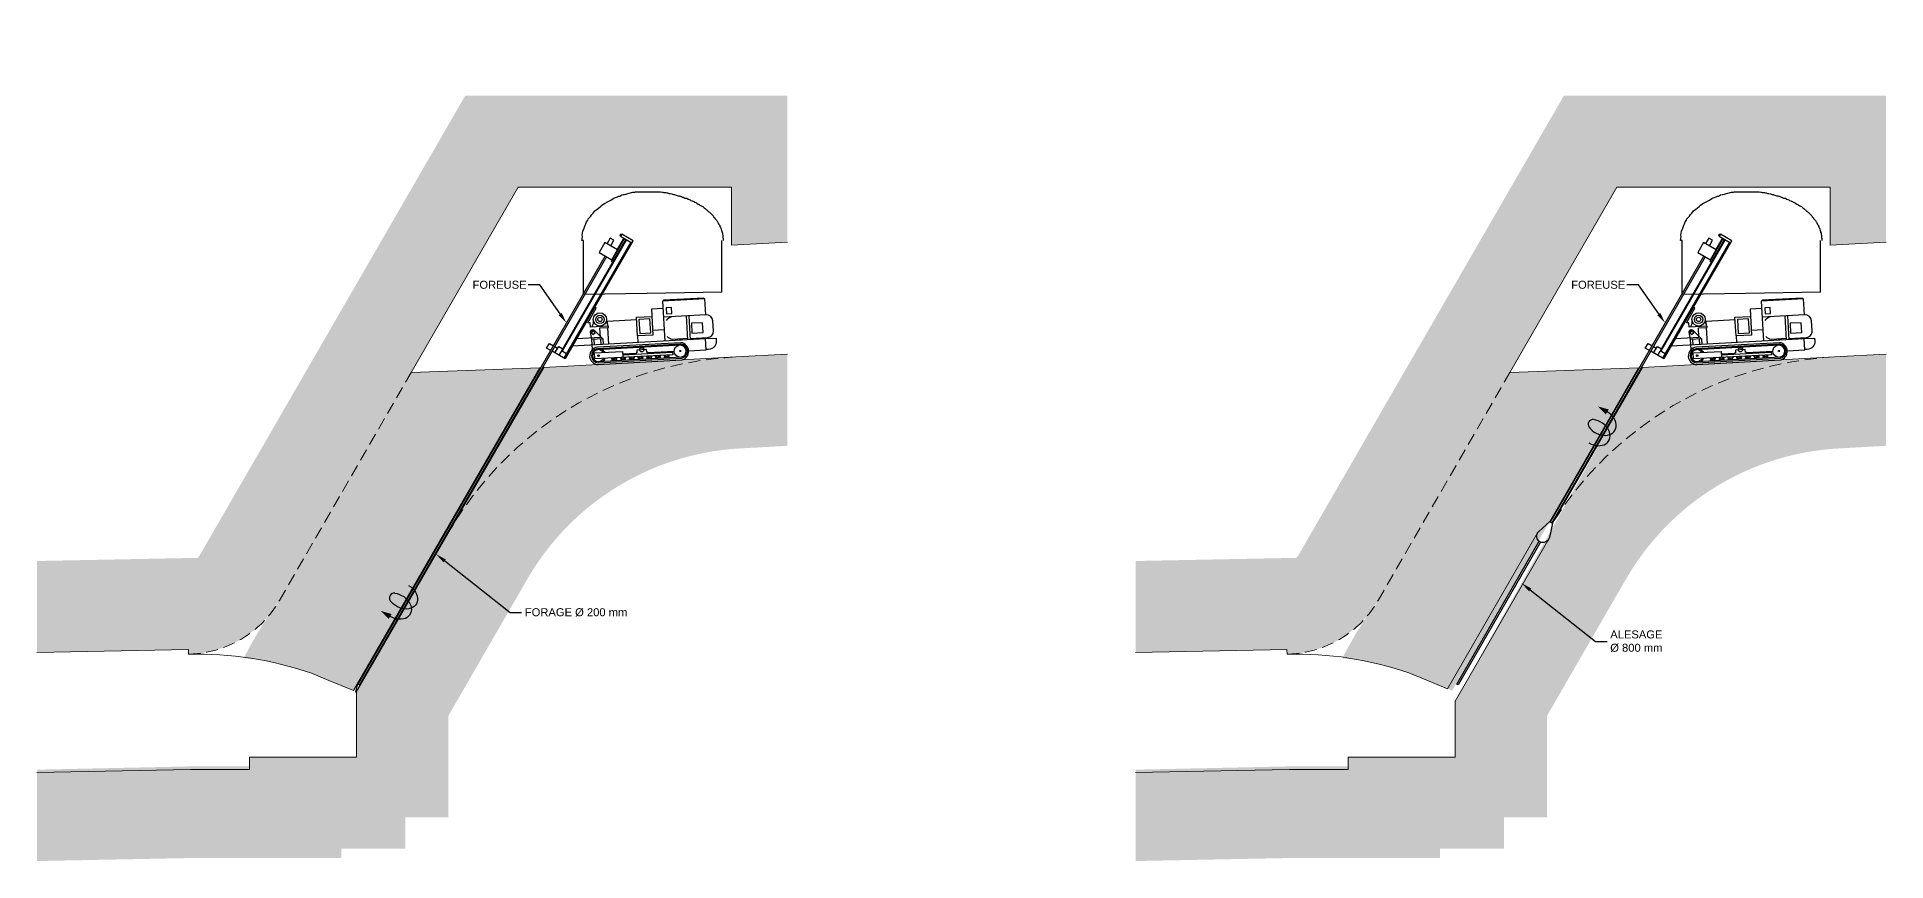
# Model space of a CAD drawing. Header units: metres. Extents: x -81 to 63023, y -186 to 109005.
# Drawn here: x -1.8 to 113.7, y -84.1 to -32.6 of the extents above; entities that cross this region are included whole.
import ezdxf
from ezdxf import colors
from ezdxf.entities.mleader import LeaderData, LeaderLine
from ezdxf.math import Vec2, Vec3

# ---------------------------------------------------------------- set-up
doc = ezdxf.new("R2010")
doc.units = ezdxf.units.M
doc.linetypes.add('TRATTEGGIATA2', pattern=[0.375, 0.25, -0.125])
for name, color, linetype in [('LIN010CO', 2, 'Continuous'), ('LIN018CO', 6, 'Continuous'), ('LIN025CO', 7, 'Continuous'), ('LIN050CO', 3, 'Continuous'), ('TEXT025', 7, 'Continuous')]:
    doc.layers.add(name, color=color, linetype=linetype)
doc.styles.add('ARIAL', font='arial.ttf')
doc.linetypes.add('ROCCIA', pattern='A,0.25,[130,BERETTA.shx,S=0.1,R=0,X=0,Y=0],-0.2,0.25', length=0.7)
pattern_1 = [(49.99999999999999, (0, 0), (1.82184668996004, -0.1593908553890309), [0.1905, -2.0955]), (355, (0, 0), (-0.3524342142496934, 1.910568452390351), [0.1524, -1.6764058417]), (100.4514447, (0.15182007, -0.013282535), (1.469412470903533, 1.751177519121951), [0.161900088, -1.780902446]), (46.18420000000002, (0, 0.508), (2.710790408921299, -0.4204232793272715), [0.2857499999999999, -3.14325]), (96.63555760999996, (0.225899, 0.472965), (2.37404134051503, 2.474261245977215), [0.2428502314, -2.6713560816]), (351.1841511700001, (0, 0.508), (2.37404134064977, 2.474261245855327), [0.2285996707, -2.5145973192]), (21, (0.254, 0.381), (1.516143912691325, -1.022651981870876), [0.1905, -2.0955]), (326.0000000000001, (0.254, 0.381), (0.6180202834764708, 1.841879661223193), [0.1524, -1.6764]), (71.45144499999999, (0.380345326, 0.295779001), (2.134164192787162, 0.8192276888590524), [0.161900088, -1.780899376]), (37.50000000000001, (0, 0), (0.03088603250591817, 0.8455503887315311), [0, -1.65608, 0, -1.7018, 0, -1.68275]), (7.499999999999999, (0, 0), (0.6681966251030574, 1.001805748181195), [0, -0.9702799999999999, 0, -1.61798, 0, -0.6413500000000001]), (327.5, (-0.5664199999999999, 0), (1.355905951668714, -0.05728743992673443), [0, -0.635, 0, -1.9812, 0, -2.6289]), (317.5, (-0.82042, 0), (1.48129181386018, 0.2542649103333303), [0, -0.8255, 0, -1.31572, 0, -1.8669])]
pattern_2 = [(49.99999999999999, (68.6420512604451, 0), (1.82184668996004, -0.1593908553890309), [0.1905, -2.0955]), (355, (68.6420512604451, 0), (-0.3524342142496934, 1.910568452390351), [0.1524, -1.6764058417]), (100.4514447, (68.7938713304451, -0.013282535), (1.469412470903533, 1.751177519121951), [0.161900088, -1.780902446]), (46.18420000000002, (68.6420512604451, 0.508), (2.710790408921299, -0.4204232793272715), [0.2857499999999999, -3.143249999999999]), (96.63555760999996, (68.8679502604451, 0.472965), (2.37404134051503, 2.474261245977215), [0.2428502314, -2.6713560816]), (351.1841511700001, (68.6420512604451, 0.508), (2.37404134064977, 2.474261245855327), [0.2285996707, -2.5145973192]), (21, (68.8960512604451, 0.381), (1.516143912691325, -1.022651981870876), [0.1905, -2.0955]), (326.0000000000001, (68.8960512604451, 0.381), (0.6180202834764708, 1.841879661223193), [0.1524, -1.6764]), (71.45144499999999, (69.0223965864451, 0.295779001), (2.134164192787162, 0.8192276888590524), [0.161900088, -1.780899376]), (37.50000000000001, (68.6420512604451, 0), (0.03088603250591817, 0.8455503887315311), [0, -1.65608, 0, -1.7018, 0, -1.68275]), (7.499999999999999, (68.6420512604451, 0), (0.6681966251030574, 1.001805748181195), [0, -0.9702799999999999, 0, -1.61798, 0, -0.6413500000000001]), (327.5, (68.0756312604451, 0), (1.355905951668714, -0.05728743992673443), [0, -0.635, 0, -1.9812, 0, -2.6289]), (317.5, (67.8216312604451, 0), (1.48129181386018, 0.2542649103333303), [0, -0.8255, 0, -1.31572, 0, -1.8669])]

# ---------------------------------------------------------------- blocks, each defined once
blk = doc.blocks.new('A$C1F7A00D5')
for points in [[(53.54930658987641, -50.53956765983344), (54.08355716638776, -49.6142185173486), (53.98956537620099, -49.55995233198232), (56.39311993843343, -45.39687371145776), (55.67532890262674, -44.98245686371027)], [(55.96556219231201, -45.32791539030102), (51.95125707304476, -52.28089581391228)], [(51.98804205937671, -52.14936543875298), (55.93619660893207, -45.31096116283159)], [(56.23958088822241, -45.48612015814886), (52.05576492703791, -52.73270197239276)], [(54.98637078596823, -45.71006724338534), (55.18350736025981, -45.36861668068437), (54.95286531341657, -45.23545543285216), (54.755728739125, -45.57690599555312)], [(55.10871649052809, -46.74419877015144), (55.02660508101248, -46.69679172576376), (55.85408519941645, -45.26355411844392)], [(55.81837469301281, -45.32540652989863), (55.77224632673941, -45.29877430521323), (55.39768237511713, -45.94753810010275)], [(55.5982992950575, -45.11587605770646), (56.3160903308642, -45.53029290545393)], [(54.73311013474628, -46.40904994756151), (39.2868731682598, -73.16271715921621), (39.20214556357942, -73.11379965384592), (54.64838253006601, -46.36013244219103)], [(53.98956537620099, -49.55995233198232), (52.13227436967971, -52.77687471969782), (51.32555218371733, -52.3111134484683)], [(58.24689785559285, -49.63339284128407), (57.53752149223831, -49.67266285768835), (57.62725667882266, -51.29364563673322), (56.65283116364395, -51.34758837847451), (56.58830696642712, -50.18201870061061), (57.56273248160583, -50.12807595886931)], [(60.81344877956571, -49.02842506135132), (60.81093335443931, -48.98298624334613), (58.27730438672118, -49.12324416039054), (58.27981981184757, -49.16868297839574)], [(52.86234932384924, -51.51234780575056), (54.33895804743175, -51.43060495133182), (54.30674987475633, -50.84879423428083), (54.84557512642782, -50.81896567279322), (54.84102239901555, -50.73672488170694), (53.72145305358731, -50.79870256919682), (53.70662561760684, -50.53085871332939), (53.54930658987641, -50.53956765983343)], [(53.85871030951236, -50.7911042124285), (53.85328919659938, -50.69317684402713), (53.92127352121462, -50.58199818868016), (53.91209266609547, -50.4161545702346)], [(54.80443081135484, -50.62200320276827), (54.72446700116328, -50.49308695519093), (54.71949727325196, -50.40331343749492)], [(54.81087402386018, -50.7383938507452), (54.79371264008814, -50.42838939632855), (56.59642116413129, -50.32859414381049)], [(54.87337599589911, -51.86743390947645), (54.81542675127245, -50.82063464183148)], [(60.92107594276165, -50.03090832250047), (58.27700663955562, -50.1772800516344)], [(59.80159278368382, -51.59461518573864), (59.72619443075395, -50.09705517909408)], [(59.97584611267715, -51.58496878159894), (59.89296635375725, -50.08782293442054)], [(51.24082457903696, -52.26219594309799), (50.98563044119153, -52.11485953891641), (51.15514128310879, -51.82125814828377), (51.41033542095366, -51.96859455246504)], [(60.91229102470386, -51.53312858934459), (52.58417452829344, -51.99416068503528)], [(53.94476034402948, -51.034831028893), (53.77303988320182, -51.14109163265459)], [(54.48884474320681, -51.5398971841338), (53.80662243845381, -51.57766399239384)], [(53.93698336466134, -51.57044740614273), (53.95623473247216, -51.91820548056391)], [(54.38208054901536, -51.89463129193114), (54.36282918120455, -51.54687321750997)], [(56.70316407273196, -51.76613957334466), (56.67991071643365, -51.34608929486078)], [(58.3211757695088, -50.97515434983075), (57.61179940615426, -51.01442436623502)], [(59.34052472084308, -51.62013922534101), (59.33639736073192, -51.54558229937057)], [(60.68264102553999, -51.54584167043988), (60.67851366542882, -51.47128474446943)], [(51.49506302563402, -52.01751205783535), (51.67108531208002, -52.11913857229895)], [(51.50157447016277, -52.41273996293157), (51.7372358817919, -52.00456242460906), (51.98804205937671, -52.14936543875298), (51.75238064774757, -52.55754297707549)], [(51.92189148966483, -52.26394158644285), (52.22527576895517, -52.43910058176013)], [(55.738180998342, -52.53155010450489), (58.85335932815595, -52.35909848300519), (58.8623192532215, -52.52095120528289), (54.00510228034889, -52.78983948526709), (53.98432865249602, -52.4145831974101), (55.72636729555466, -52.3181465389256), (55.74714092340754, -52.69340282678259)], [(55.09217768707531, -52.79940927070084), (55.065153990464, -52.80090526219993), (55.06130460563242, -52.73136970140796)], [(55.34382646390258, -52.71572971312815), (55.34767584873416, -52.78526527392012), (55.32366838557404, -52.78659429123847)], [(55.64014647812562, -52.76907453652417), (55.61312278150523, -52.77057052802375), (55.60927339667364, -52.70103496723178)], [(56.57047286120505, -52.44523747249905), (55.73596027736919, -52.49143484324572)], [(55.89179525495288, -52.68539497895147), (55.89564463978446, -52.75493053974344), (55.87163717661981, -52.75625955706204)], [(56.19106129986292, -52.73857671448696), (56.16403760324707, -52.7400727059863), (56.16018821841548, -52.67053714519432)], [(56.44271007669019, -52.65489715691427), (56.44655946152177, -52.72443271770624), (56.42255199836166, -52.72576173502458)], [(57.3137306374956, -52.44433002871503), (57.30976906539203, -52.37276790907993), (57.23580232357301, -52.37686259747759), (57.22610420194655, -52.20167504013291), (56.61108457242432, -52.23572160862313), (56.62070692971029, -52.40954055354404), (56.56865624573379, -52.41242200169935), (56.57269358217785, -52.48535273375823)], [(56.73019187457815, -52.70873125077149), (56.70316817797138, -52.71022724227031), (56.6993187931398, -52.64069168147834)], [(56.98184065140995, -52.62505169319854), (56.98569003624154, -52.69458725399051), (56.96168257307688, -52.69591627130911)], [(57.27784717615263, -52.67841387090416), (57.25082347954586, -52.67990986240299), (57.24697409471428, -52.61037430161102)], [(58.9481351460303, -52.31361363816746), (57.3115099165228, -52.40421476745585)], [(57.52949595298444, -52.59473431333122), (57.53334533781602, -52.66426987412319), (57.50933787465136, -52.66559889144178)], [(57.82286993650685, -52.64824222458851), (57.79584623990008, -52.64973821608734), (57.7919968550685, -52.58020265529537)], [(58.07451871333866, -52.56456266701557), (58.07836809817024, -52.63409822780753), (58.05436063500558, -52.63542724512613)], [(58.37034730826688, -52.61793469465007), (58.34332361165557, -52.61943068614915), (58.33947422682399, -52.54989512535718)], [(58.62199608509869, -52.53425513707712), (58.62584546993028, -52.60379069786909), (58.60183800676107, -52.60511971518795)], [(59.39849536630904, -52.2955317543878), (59.26963354850515, -52.30266535223579)], [(59.33163185277811, -52.24037882935276), (59.33785745042338, -52.35283846705303)]]:
    blk.add_lwpolyline(points)
for points in [[(55.5982992950575, -45.11587605770646, -0.7736871753549328), (55.67532890262674, -44.98245686371027)], [(54.21369082222922, -53.13686633055158), (59.42913642952118, -52.84814704818719, 0.848640245633356), (59.36954729069621, -51.77172461535937), (54.15410168340426, -52.06044389772376, 0.9562837821010546)], [(53.77303988320182, -51.14109163265459), (53.87212686909639, -51.26464834497823), (54.02338307587608, -51.15434270813727), (53.95470556939557, -51.05079030308863, 0.9968562699506102)], [(54.20801566437402, -53.03434987628428), (59.42346127166598, -52.74563059391989, 0.8522425570365373), (59.37427658821797, -51.85715498143488), (54.15883098092602, -52.14587426379927, 0.9103824269518627)], [(59.41873197414422, -52.66020022784438, 0.8412351224324403), (59.37853295557296, -51.93404230341336), (54.163087348281, -52.22276158577775, 0.9116369803900072), (54.20328636685226, -52.94891951020877)]]:
    blk.add_lwpolyline(points, format="xyb", close=True)
for points in [[(55.41749435170649, -45.95897655011987), (54.62857463011699, -45.50349353648832), (54.26259107799875, -46.13739564348766), (55.05151079958826, -46.59287865711923)], [(58.81176851400446, -49.9428629286376), (58.79170504503572, -49.58043500126421), (58.44442030382726, -49.59966016605505), (58.46448377279601, -49.96208809342843)], [(56.79632420175655, -51.19991404774086), (57.48557048645896, -51.16175840243735), (57.43695045155025, -50.28348264123962), (56.74770416684783, -50.32163828654313)], [(60.06445023784863, -51.17098159984043), (60.75536218758468, -51.13273374580743), (60.72153786435651, -50.52172877047171), (60.03062591462045, -50.55997662450471)]]:
    blk.add_lwpolyline(points, close=True)
for points in [[(59.97171875256598, -51.5104118556285), (61.02562768078241, -51.45206903080704, 0.4142135623730982), (61.40290662240084, -51.03057098786242), (61.36837332491514, -50.40675905122225, 0.4142135623730919), (60.94687528197367, -50.02948010959908), (60.92107594276165, -50.03090832250047), (60.86542069481638, -49.02554797371507), (58.22135139161034, -49.17191970284902), (58.35988639847551, -51.67442589881281)], [(58.46411105808917, -50.37486376327197, -0.1865607601472996), (58.77955895932541, -50.14945950550281)], [(53.84099384602781, -52.19855153817948), (53.80662243845381, -51.57766399239384), (53.72417387820121, -51.11186911250363, -0.7815786966351848), (53.984674266135, -51.01469986945696), (54.48884474320681, -51.5398971841338), (54.50809611101764, -51.88765525855497)], [(59.79783799291084, -51.52003763488587), (58.85990647267231, -51.57196012355138, -0.198682348515933), (58.52046804396642, -51.39290035586352)], [(59.27877998470898, -52.6679477610367, -0.8464712973724295), (59.2329449894936, -51.9421018358584)], [(59.85603419551686, -52.2836669544542), (60.95048569108886, -52.22307975363239), (60.91133309064505, -51.51582440052079), (61.56562471580156, -51.47960379298381), (61.57609106712144, -51.6686687060323, -0.4142135623730898), (61.10449239009059, -52.19554125971607), (60.94943638029193, -52.204124928926)], [(54.31347879814363, -52.21443613964188, -0.1872061378693621), (54.53279395133544, -52.38422097730349)], [(54.54384966556881, -52.76001523434999, -0.1854351877998336), (54.33735983844905, -52.94149740298759)], [(54.45626051777572, -52.20653195681054, -0.1348031499489617), (54.61063212003062, -52.37991197249385)], [(54.61667582785853, -52.75598368673223, -0.1348399140739478), (54.46790316757029, -52.9342707191835)], [(55.09242596945067, -52.8996980692594, -0.4540554284748031), (55.17690865456193, -52.72497003385152)], [(55.19567176558981, -52.89398253612706, -5.11357582006856), (55.23124557651894, -52.89201322306432)], [(55.23123864842426, -52.72196240650384, -0.4540554284748031), (55.33449137265807, -52.88629768993197)], [(55.64039476049643, -52.86936333508297, -0.4540554284748031), (55.72487744560315, -52.69463529967534)], [(55.74364055664011, -52.86364780195038, -5.11357582006856), (55.7792143675647, -52.86167848888789)], [(55.77920743947456, -52.69162767232717, -0.4540554284748031), (55.8824601636993, -52.8559629557558)], [(56.19130958223374, -52.83886551304577, -0.4540554284748031), (56.27579226734954, -52.66413747763764)], [(56.29455537837742, -52.83314997991317, -5.11357582006856), (56.33012918930655, -52.83118066685044)], [(56.33012226121187, -52.66112985028996, -0.4540554284748031), (56.43337498544114, -52.82546513371835)], [(56.73044015695804, -52.8090200493298, -0.4540554284748031), (56.81492284206476, -52.63429201392216)], [(56.83368595309264, -52.8033045161977, -5.11357582006856), (56.86925976402177, -52.80133520313496)], [(56.86925283592709, -52.63128438657449, -0.4540554284748031), (56.97250556016545, -52.79561967000236)], [(57.27809545853253, -52.77870266946247, -0.4540554284748031), (57.36257814363924, -52.60397463405484)], [(57.38134125466712, -52.77298713633037, -5.11357582006856), (57.41691506559625, -52.77101782326763)], [(57.41690813750158, -52.60096700670716, -0.4540554284748031), (57.52016086173085, -52.76530229013554)], [(57.82311821888675, -52.74853102314682, -0.4540554284748031), (57.90760090399346, -52.57380298773919)], [(57.92636401502134, -52.74281549001472, -5.11357582006856), (57.96193782595047, -52.74084617695198)], [(57.96193089786034, -52.57079536039126, -0.4540554284748031), (58.06518362209415, -52.73513064381939)], [(58.37059559064223, -52.71822349320863, -0.4540554284748031), (58.45507827574895, -52.54349545780099)], [(58.47384138677683, -52.71250796007654, -5.11357582006856), (58.5094151977105, -52.71053864701355)], [(58.50940826961583, -52.54048783045307, -0.4540554284748031), (58.61266099384964, -52.7048231138812)]]:
    blk.add_lwpolyline(points, format="xyb")
for centre, radius in [((54.31430068575509, -50.31577876295908), 0.414543838167674), ((54.31430068575509, -50.31577876295908), 0.2627911697486069), ((54.31430068575509, -50.31577876295908), 0.1332462515307953), ((54.22228908160691, -52.57774187625071), 0.04862009370087891), ((56.92475831340175, -52.21835709862518), 0.1329626432446844)]:
    blk.add_circle(centre, radius)
blk = doc.blocks.new('Foreuse1')
for points in [[(101.2395007540211, -50.44086735198213), (101.7737513305324, -49.51551820949729), (101.6797595403456, -49.46125202413101), (104.0833141025781, -45.29817340360645), (103.3655230667714, -44.88375655585896)], [(103.2884934592022, -45.01717574985515), (104.0062844950089, -45.43159259760262)], [(103.6557563564567, -45.22921508244971), (99.64145123718941, -52.18219550606097)], [(99.67823622352137, -52.05066513090167), (103.6263907730767, -45.21226085498028)], [(103.9297750523671, -45.38741985029755), (99.74595909118257, -52.63400166454145)], [(102.6765649501129, -45.61136693553403), (102.8737015244045, -45.26991637283306), (102.6430594775612, -45.13675512500085), (102.4459229032697, -45.47820568770181)], [(102.7989106546727, -46.64549846230013), (102.7167992451571, -46.59809141791245), (103.5442793635611, -45.16485381059261)], [(103.5085688571575, -45.22670622204732), (103.4624404908841, -45.20007399736192), (103.0878765392618, -45.84883779225144)], [(92.74617608691638, -62.8759573526979), (102.3385766942107, -46.26143213433972)], [(102.4233042988909, -46.3103496397102), (92.8309053784003, -62.92487193643873)], [(101.6797595403456, -49.46125202413101), (99.82246853382436, -52.67817441184651), (99.01574634786199, -52.212413140617)], [(105.9370920197375, -49.53469253343276), (105.227715656383, -49.57396254983704), (105.3174508429673, -51.19494532888191), (104.3430253277886, -51.2488880706232), (104.2785011305718, -50.0833183927593), (105.2529266457505, -50.029375651018)], [(108.5036429437104, -48.92972475350001), (108.501127518584, -48.88428593549482), (105.9674985508658, -49.02454385253923), (105.9700139759922, -49.06998267054443)], [(100.5525434879939, -51.41364749789925), (102.0291522115764, -51.33190464348051), (101.996944038901, -50.75009392642952), (102.5357692905725, -50.72026536494191), (102.5312165631602, -50.63802457385563), (101.411647217732, -50.70000226134551), (101.3968197817515, -50.43215840547808), (101.2395007540211, -50.44086735198212)], [(101.548904473657, -50.69240390457719), (101.543483360744, -50.59447653617582), (101.6114676853593, -50.48329788082885), (101.6022868302401, -50.31745426238329)], [(102.4946249754995, -50.52330289491696), (102.4146611653079, -50.39438664733962), (102.4096914373966, -50.30461312964361)], [(102.5010681880048, -50.63969354289389), (102.4839068042328, -50.32968908847725), (104.286615328276, -50.22989383595918)], [(102.5635701600438, -51.76873360162514), (102.5056209154171, -50.72193433398017)], [(108.6112701069063, -49.93220801464916), (105.9672008037003, -50.0785797437831)], [(107.4917869478285, -51.49591487788733), (107.4163885948986, -49.99835487124277)], [(107.6660402768218, -51.48626847374763), (107.5831605179019, -49.98912262656923)], [(98.93101874318162, -52.16349563524668), (98.67582460533619, -52.0161592310651), (98.84533544725345, -51.72255784043247), (99.10052958509831, -51.86989424461373)], [(99.18525718977868, -51.91881174998404), (99.36127947622468, -52.02043826444764)], [(99.19176863430742, -52.31403965508026), (99.42743004593655, -51.90586211675775), (99.67823622352137, -52.05066513090167), (99.44257481189223, -52.45884266922418)], [(108.6024851888485, -51.43442828149328), (100.2743686924381, -51.89546037718397)], [(101.6349545081741, -50.93613072104169), (101.4632340473465, -51.04239132480328)], [(102.1790389073515, -51.44119687628249), (101.4968166025985, -51.47896368454253)], [(101.627177528806, -51.47174709829142), (101.6464288966168, -51.8195051727126)], [(102.07227471316, -51.79593098407983), (102.0530233453492, -51.44817290965866)], [(104.3933582368766, -51.66743926549335), (104.3701048805783, -51.24738898700947)], [(106.0113699336535, -50.87645404197944), (105.3019935702989, -50.91572405838371)], [(107.0307188849877, -51.5214389174897), (107.0265915248766, -51.44688199151926)], [(108.3728351896847, -51.44714136258857), (108.3687078295735, -51.37258443661812)], [(99.61208565380949, -52.16524127859154), (99.91546993309983, -52.34040027390882)], [(103.4283751624866, -52.43284979665358), (106.5435534923006, -52.26039817515388), (106.5525134173662, -52.42225089743158), (101.6952964444936, -52.69113917741578), (101.6745228166407, -52.31588288955879), (103.4165614596993, -52.21944623107429), (103.4373350875522, -52.59470251893128)], [(102.78237185122, -52.70070896284953), (102.7553481546087, -52.70220495434862), (102.7514987697771, -52.63266939355665)], [(103.0340206280472, -52.61702940527684), (103.0378700128788, -52.68656496606881), (103.0138625497187, -52.68789398338716)], [(103.3303406422703, -52.67037422867286), (103.3033169456499, -52.67187022017244), (103.2994675608183, -52.60233465938047)], [(104.2606670253497, -52.34653716464774), (103.4261544415139, -52.39273453539441)], [(103.5819894190975, -52.58669467110016), (103.5858388039291, -52.65623023189213), (103.5618313407645, -52.65755924921073)], [(103.8812554640076, -52.63987640663565), (103.8542317673917, -52.64137239813499), (103.8503823825601, -52.57183683734301)], [(104.1329042408348, -52.55619684906296), (104.1367536256664, -52.62573240985493), (104.1127461625063, -52.62706142717327)], [(105.0039248016403, -52.34562972086372), (104.9999632295367, -52.27406760122862), (104.9259964877177, -52.27816228962628), (104.9162983660912, -52.1029747322816), (104.301278736569, -52.13702130077182), (104.3109010938549, -52.31084024569273), (104.2588504098784, -52.31372169384804), (104.2628877463225, -52.38665242590692)], [(104.4203860387228, -52.61003094292018), (104.393362342116, -52.611526934419), (104.3895129572845, -52.54199137362703)], [(104.6720348155546, -52.52635138534723), (104.6758842003862, -52.5958869461392), (104.6518767372215, -52.5972159634578)], [(104.9680413402973, -52.57971356305285), (104.9410176436905, -52.58120955455168), (104.9371682588589, -52.51167399375971)], [(106.638329310175, -52.21491333031615), (105.0017040806675, -52.30551445960455)], [(105.2196901171291, -52.49603400547991), (105.2235395019607, -52.56556956627188), (105.199532038796, -52.56689858359047)], [(105.5130641006515, -52.5495419167372), (105.4860404040447, -52.55103790823603), (105.4821910192132, -52.48150234744406)], [(105.7647128774833, -52.46586235916426), (105.7685622623149, -52.53539791995622), (105.7445547991502, -52.53672693727482)], [(106.0605414724115, -52.51923438679876), (106.0335177758002, -52.52073037829784), (106.0296683909687, -52.45119481750587)], [(106.3121902492433, -52.43555482922581), (106.3160396340749, -52.50509039001778), (106.2920321709057, -52.50641940733664)], [(107.0886895304537, -52.19683144653649), (106.9598277126498, -52.20396504438448)], [(107.0218260169228, -52.14167852150145), (107.028051614568, -52.25413815920172)], [(92.13233774561178, -64.13482656894942), (86.97706733240446, -73.0640168513649), (86.89233972772408, -73.0150993459946), (92.04774777390776, -64.0856706762712)]]:
    blk.add_lwpolyline(points)
for points in [[(103.2884934592022, -45.01717574985515, -0.7736871753549328), (103.3655230667714, -44.88375655585896)], [(101.9038849863739, -53.03816602270027), (107.1193305936658, -52.74944674033588, 0.848640245633356), (107.0597414548409, -51.67302430750806), (101.8442958475489, -51.96174358987245, 0.9562837821010546)], [(101.4632340473465, -51.04239132480328), (101.562321033241, -51.16594803712692), (101.7135772400207, -51.05564240028596), (101.6448997335402, -50.95208999523732, 0.9968562699506102)], [(101.8982098285187, -52.93564956843297), (107.1136554358106, -52.64693028606858, 0.8522425570365373), (107.0644707523626, -51.75845467358357), (101.8490251450707, -52.04717395594796, 0.9103824269518627)], [(107.1089261382889, -52.56149991999308, 0.8412351224324403), (107.0687271197176, -51.83534199556205), (101.8532815124257, -52.12406127792644, 0.9116369803900072), (101.8934805309969, -52.85021920235747)], [(92.02051779060587, -63.47095083397916), (92.70287395468758, -62.85095884585374), (92.87608248360281, -62.95095287323042), (92.68039388735149, -63.8519001376678, -1.36992407621549)]]:
    blk.add_lwpolyline(points, format="xyb", close=True)
for points in [[(103.1076885158512, -45.86027624226856), (102.3187687942616, -45.40479322863701), (101.9527852421434, -46.03869533563635), (102.7417049637329, -46.49417834926792)], [(106.5019626781491, -49.84416262078629), (106.4818992091804, -49.4817346934129), (106.1346144679719, -49.50095985820374), (106.1546779369407, -49.86338778557712)], [(104.4865183659012, -51.10121373988955), (105.1757646506036, -51.06305809458604), (105.1271446156949, -50.18478233338831), (104.4378983309925, -50.22293797869182)], [(107.7546444019933, -51.07228129198912), (108.4455563517293, -51.03403343795612), (108.4117320285012, -50.4230284626204), (107.7208200787651, -50.4612763166534)]]:
    blk.add_lwpolyline(points, close=True)
for points in [[(107.6619129167106, -51.41171154777719), (108.7158218449271, -51.35336872295573, 0.4142135623730982), (109.0931007865455, -50.93187068001111), (109.0585674890598, -50.30805874337094, 0.4142135623730919), (108.6370694461183, -49.93077980174778), (108.6112701069063, -49.93220801464916), (108.555614858961, -48.92684766586376), (105.911545555755, -49.07321939499771), (106.0500805626202, -51.5757255909615)], [(106.1543052222338, -50.27616345542067, -0.1865607601472996), (106.4697531234701, -50.0507591976515)], [(101.5311880101725, -52.09985123032817), (101.4968166025985, -51.47896368454253), (101.4143680423459, -51.01316880465232, -0.7815786966351848), (101.6748684302797, -50.91599956160565), (102.1790389073515, -51.44119687628249), (102.1982902751623, -51.78895495070366)], [(107.4880321570555, -51.42133732703456), (106.550100636817, -51.47325981570007, -0.198682348515933), (106.2106622081111, -51.29420004801221)], [(106.9689741488536, -52.56924745318539, -0.8464712973724295), (106.9231391536383, -51.84340152800709)], [(107.5462283596615, -52.18496664660289), (108.6406798552335, -52.12437944578108), (108.6015272547897, -51.41712409266948), (109.2558188799462, -51.3809034851325), (109.2662852312661, -51.56996839818099, -0.4142135623730898), (108.7946865542353, -52.09684095186476), (108.6396305444366, -52.10542462107469)], [(102.0036729622883, -52.11573583179057, -0.1872061378693621), (102.2229881154801, -52.28552066945218)], [(102.2340438297135, -52.66131492649868, -0.1854351877998336), (102.0275540025937, -52.84279709513628)], [(102.1464546819204, -52.10783164895923, -0.1348031499489617), (102.3008262841753, -52.28121166464254)], [(102.3068699920032, -52.65728337888092, -0.1348399140739478), (102.1580973317149, -52.83557041133219)], [(102.7826201335953, -52.80099776140809, -0.4540554284748031), (102.8671028187066, -52.62626972600021)], [(102.8858659297345, -52.79528222827575, -5.11357582006856), (102.9214397406636, -52.79331291521301)], [(102.9214328125689, -52.62326209865253, -0.4540554284748031), (103.0246855368027, -52.78759738208066)], [(103.3305889246411, -52.77066302723166, -0.4540554284748031), (103.4150716097478, -52.59593499182403)], [(103.4338347207848, -52.76494749409907, -5.11357582006856), (103.4694085317093, -52.76297818103658)], [(103.4694016036192, -52.59292736447586, -0.4540554284748031), (103.572654327844, -52.75726264790449)], [(103.8815037463784, -52.74016520519447, -0.4540554284748031), (103.9659864314942, -52.56543716978633)], [(103.9847495425221, -52.73444967206186, -5.11357582006856), (104.0203233534512, -52.73248035899913)], [(104.0203164253565, -52.56242954243865, -0.4540554284748031), (104.1235691495858, -52.72676482586704)], [(104.4206343211027, -52.71031974147849, -0.4540554284748031), (104.5051170062094, -52.53559170607085)], [(104.5238801172373, -52.70460420834639, -5.11357582006856), (104.5594539281664, -52.70263489528365)], [(104.5594470000717, -52.53258407872318, -0.4540554284748031), (104.6626997243101, -52.69691936215105)], [(104.9682896226772, -52.68000236161116, -0.4540554284748031), (105.0527723077839, -52.50527432620353)], [(105.0715354188118, -52.67428682847906, -5.11357582006856), (105.1071092297409, -52.67231751541632)], [(105.1071023016462, -52.50226669885585, -0.4540554284748031), (105.2103550258755, -52.66660198228423)], [(105.5133123830314, -52.64983071529551, -0.4540554284748031), (105.5977950681381, -52.47510267988788)], [(105.616558179166, -52.64411518216341, -5.11357582006856), (105.6521319900951, -52.64214586910067)], [(105.652125062005, -52.47209505253995, -0.4540554284748031), (105.7553777862388, -52.63643033596808)], [(106.0607897547869, -52.61952318535732, -0.4540554284748031), (106.1452724398936, -52.44479514994968)], [(106.1640355509215, -52.61380765222523, -5.11357582006856), (106.1996093618552, -52.61183833916224)], [(106.1996024337605, -52.44178752260176, -0.4540554284748031), (106.3028551579943, -52.60612280602989)]]:
    blk.add_lwpolyline(points, format="xyb")
for centre, radius in [((102.0044948498997, -50.21707845510777), 0.414543838167674), ((102.0044948498997, -50.21707845510777), 0.2627911697486069), ((102.0044948498997, -50.21707845510777), 0.1332462515307953), ((101.9124832457516, -52.4790415683994), 0.04862009370087891), ((104.6149524775464, -52.11965679077387), 0.1329626432446844)]:
    blk.add_circle(centre, radius)

msp = doc.modelspace()

# ---------------------------------------------------------------- hatches: boundary and pattern name
at = {"layer": 'LIN010CO', "linetype": 'Continuous', "lineweight": 0}
h = msp.add_hatch(dxfattribs=at)
h.set_pattern_fill('AR-CONC', color=256, scale=0.01, style=0)
h.set_pattern_definition(pattern_1)
edge = h.paths.add_edge_path()
edge.add_line((29.60880522025668, -53.24157123121964), (21.56619187537905, -53.53753197109626))
edge.add_line((21.56619187537905, -53.53753197109626), (21.82703052950915, -53.08574616956656))
edge.add_line((21.82703052950915, -53.08574616956656), (13.3397967166582, -67.78606634909146))
edge.add_arc((33.27360950055033, -82.60295941011813), 24.83741556775104, 143.376411145183, 153.1795210627666)
edge.add_line((11.1080886838198, -71.39640333752173), (12.25586792760041, -71.51739322312508))
edge.add_line((12.25586792760041, -71.51739322312508), (13.53701808456787, -71.80002228972765))
edge.add_line((13.53701808456787, -71.80002228972765), (15.34653563046902, -72.34156855510784))
edge.add_line((15.34653563046902, -72.34156855510784), (16.42425097453713, -72.78224850002562))
edge.add_line((16.42425097453713, -72.78224850002562), (17.95700681224826, -73.42307807331409))
edge.add_line((17.95700681224826, -73.42307807331409), (29.60880522025668, -53.24157123121964))
edge = h.paths.add_edge_path()
edge.add_line((16.17346640882715, -32.56103458651168), (16.17346640882715, -43.63116266257695))
edge.add_line((16.17346640882715, -43.63116266257695), (-1.810163763828598, -43.63116266257695))
edge.add_line((-1.810163763828598, -43.63116266257695), (-1.810163763828598, -71.04869022295458))
edge.add_line((-1.810163763828598, -71.04869022295458), (7.646392235455096, -70.86334172534086))
edge.add_line((7.646392235455096, -70.86334172534086), (7.652048573504525, -71.14615862788602))
edge.add_arc((7.517617998919404, -64.42462989894072), 6.722872900287525, 271.1457628382281, 330.0000000000121)
edge.add_line((13.33979671698307, -67.78606634908326), (28.2551349572268, -41.95194270499312))
edge.add_line((28.2551349572268, -41.95194270499312), (41.57624828193639, -41.95194270496401))
edge.add_line((41.57624828193639, -41.95194270496401), (41.57624828193639, -45.58212492824211))
edge.add_line((41.57624828193639, -45.58212492824211), (45.07199198633932, -45.3884607269904))
edge.add_line((45.07199198633932, -45.3884607269904), (45.07199198633932, -32.56103458651168))
edge.add_line((45.07199198633932, -32.56103458651168), (16.17346640882715, -32.56103458651168))
edge = h.paths.add_edge_path()
edge.add_line((16.17346640882715, -32.56103458651167), (16.17346640882715, -43.63116266257695))
edge.add_line((16.17346640882715, -43.63116266257695), (-1.810163763828598, -43.63116266257695))
edge.add_line((-1.810163763828597, -43.63116266257695), (-1.810163763828598, -65.32143577860545))
edge.add_line((-1.810163763828598, -65.32143577860545), (8.227083328029945, -65.12470573557627))
edge.add_arc((7.517617998920742, -64.42462989894652), 0.9967182301136452, 315.3816634424818, 329.9999999996203)
edge.add_line((8.38080130661092, -64.92298901400906), (24.9491380169884, -36.22578803483017))
edge.add_line((24.9491380169884, -36.22578803483017), (45.07199198633933, -36.22578803479087))
edge.add_line((45.07199198633933, -36.22578803479087), (45.07199198633933, -32.56103458651168))
edge.add_line((45.07199198633933, -32.56103458651168), (16.17346640882715, -32.56103458651167))
h = msp.add_hatch(dxfattribs=at)
h.set_pattern_fill('AR-CONC', color=256, scale=0.01, style=0)
h.set_pattern_definition(pattern_2)
edge = h.paths.add_edge_path()
edge.add_line((98.25085648070178, -53.24157123121964), (90.20824313582415, -53.53753197109626))
edge.add_line((90.20824313582415, -53.53753197109626), (90.46908178995425, -53.08574616956656))
edge.add_line((90.46908178995426, -53.08574616956656), (81.98184797710331, -67.78606634909146))
edge.add_arc((101.9156607609954, -82.60295941011813), 24.83741556775104, 143.376411145183, 153.1795210627666)
edge.add_line((79.7501399442649, -71.39640333752173), (80.8979191880455, -71.51739322312508))
edge.add_line((80.8979191880455, -71.51739322312508), (82.17906934501296, -71.80002228972765))
edge.add_line((82.17906934501298, -71.80002228972765), (83.98858689091412, -72.34156855510784))
edge.add_line((83.98858689091412, -72.34156855510784), (85.06630223498223, -72.78224850002562))
edge.add_line((85.06630223498223, -72.78224850002562), (86.59905807269337, -73.42307807331409))
edge.add_line((86.59905807269335, -73.42307807331409), (98.25085648070178, -53.24157123121964))
edge = h.paths.add_edge_path()
edge.add_line((84.81551766927225, -32.56103458651168), (84.81551766927225, -43.63116266257695))
edge.add_line((84.81551766927225, -43.63116266257695), (66.8318874966165, -43.63116266257695))
edge.add_line((66.8318874966165, -43.63116266257695), (66.8318874966165, -71.04869022295458))
edge.add_line((66.8318874966165, -71.04869022295458), (76.2884434959002, -70.86334172534086))
edge.add_line((76.2884434959002, -70.86334172534086), (76.29409983394963, -71.14615862788602))
edge.add_arc((76.1596692593645, -64.42462989894072), 6.722872900287525, 271.1457628382281, 330.0000000000121)
edge.add_line((81.98184797742817, -67.78606634908326), (96.8971862176719, -41.95194270499312))
edge.add_line((96.8971862176719, -41.95194270499312), (110.2182995423815, -41.95194270496401))
edge.add_line((110.2182995423815, -41.95194270496401), (110.2182995423815, -45.58212492824211))
edge.add_line((110.2182995423815, -45.58212492824211), (113.7140432467844, -45.3884607269904))
edge.add_line((113.7140432467844, -45.3884607269904), (113.7140432467844, -32.56103458651168))
edge.add_line((113.7140432467844, -32.56103458651168), (84.81551766927225, -32.56103458651168))
edge = h.paths.add_edge_path()
edge.add_line((84.81551766927225, -32.56103458651167), (84.81551766927225, -43.63116266257695))
edge.add_line((84.81551766927225, -43.63116266257695), (66.8318874966165, -43.63116266257695))
edge.add_line((66.8318874966165, -43.63116266257695), (66.8318874966165, -65.32143577860545))
edge.add_line((66.8318874966165, -65.32143577860545), (76.86913458847505, -65.12470573557627))
edge.add_arc((76.15966925936584, -64.42462989894652), 0.9967182301136452, 315.3816634424818, 329.9999999996203)
edge.add_line((77.02285256705602, -64.92298901400906), (93.5911892774335, -36.22578803483017))
edge.add_line((93.5911892774335, -36.22578803483017), (113.7140432467844, -36.22578803479087))
edge.add_line((113.7140432467844, -36.22578803479087), (113.7140432467844, -32.56103458651168))
edge.add_line((113.7140432467844, -32.56103458651168), (84.81551766927225, -32.56103458651167))
h = msp.add_hatch(dxfattribs=at)
h.set_pattern_fill('AR-CONC', color=256, scale=0.01, style=0)
h.set_pattern_definition(pattern_1)
edge = h.paths.add_edge_path()
edge.add_line((45.07199198633932, -58.12047434062573), (45.07199198633932, -52.38555229777936))
edge.add_line((45.07199198633932, -52.38555229777936), (29.84737016140561, -53.22836463224572))
edge.add_line((29.84737016140561, -53.22836463224572), (18.15700681224826, -73.4766679118006))
edge.add_line((18.15700681224826, -73.4766679118006), (18.15700681224826, -77.5828592366565))
edge.add_line((18.15700681224826, -77.5828592366565), (11.47468493390897, -77.5828592366565))
edge.add_line((11.47468493390897, -77.5828592366565), (11.47468493390897, -78.16188274696148))
edge.add_line((11.47468493390897, -78.16188274696148), (7.792363055562419, -78.16188274696148))
edge.add_line((7.792363055562419, -78.16188274696148), (-1.810163763828598, -78.36667168702714))
edge.add_line((-1.810163763828598, -78.36667168702714), (-1.810163763828598, -84.077346716967))
edge.add_line((-1.810163763828598, -84.077346716967), (7.848473983339318, -83.88803741712442))
edge.add_line((7.848473983339318, -83.88803741712442), (17.20083960407919, -83.88803741712442))
edge.add_line((17.20083960407919, -83.88803741712442), (17.20083960407919, -83.30901390681944))
edge.add_line((17.20083960407919, -83.30901390681944), (21.20083960407919, -83.30901390681944))
edge.add_line((21.20083960407919, -83.30901390681944), (21.20083960407919, -81.35261824787855))
edge.add_line((21.20083960407919, -81.35261824787855), (23.88316148241847, -81.35261824787855))
edge.add_line((23.88316148241847, -81.35261824787855), (23.88316148241847, -75.01098643142583))
edge.add_line((23.88316148241847, -75.01098643142583), (28.82781315349256, -66.4465985114334))
edge.add_arc((43.00798476063039, -74.63352598127628), 16.37385257672567, 92.93915336574281, 149.9999952261637, ccw=False)
edge.add_line((42.1684087855856, -58.28121237168349), (45.07199198633932, -58.12047434062573))
h = msp.add_hatch(dxfattribs=at)
h.set_pattern_fill('AR-CONC', color=256, scale=0.01, style=0)
h.set_pattern_definition(pattern_2)
edge = h.paths.add_edge_path()
edge.add_line((113.7140432467844, -58.12047434062573), (113.7140432467844, -52.38555229777936))
edge.add_line((113.7140432467844, -52.38555229777936), (98.48942142185072, -53.22836463224572))
edge.add_line((98.48942142185072, -53.22836463224572), (86.79905807269336, -74.07666791179778))
edge.add_line((86.79905807269336, -74.07666791179778), (86.79905807269336, -77.5828592366565))
edge.add_line((86.79905807269336, -77.5828592366565), (80.11673619435408, -77.5828592366565))
edge.add_line((80.11673619435408, -77.5828592366565), (80.11673619435408, -78.16188274696148))
edge.add_line((80.11673619435408, -78.16188274696148), (76.43441431600752, -78.16188274696148))
edge.add_line((76.43441431600752, -78.16188274696148), (66.8318874966165, -78.36667168702714))
edge.add_line((66.8318874966165, -78.36667168702714), (66.8318874966165, -84.077346716967))
edge.add_line((66.8318874966165, -84.077346716967), (76.49052524378442, -83.88803741712442))
edge.add_line((76.49052524378442, -83.88803741712442), (85.84289086452429, -83.88803741712442))
edge.add_line((85.84289086452429, -83.88803741712442), (85.84289086452429, -83.30901390681944))
edge.add_line((85.84289086452429, -83.30901390681944), (89.84289086452429, -83.30901390681944))
edge.add_line((89.84289086452429, -83.30901390681944), (89.84289086452429, -81.35261824787855))
edge.add_line((89.84289086452429, -81.35261824787855), (92.52521274286357, -81.35261824787855))
edge.add_line((92.52521274286357, -81.35261824787855), (92.52521274286357, -75.01098643142583))
edge.add_line((92.52521274286357, -75.01098643142583), (97.46986441393766, -66.4465985114334))
edge.add_arc((111.6500360210755, -74.63352598127629), 16.37385257672569, 92.93915336574281, 149.9999952261636, ccw=False)
edge.add_line((110.8104600460307, -58.28121237168349), (113.7140432467844, -58.12047434062573))

# ---------------------------------------------------------------- linework, layer by layer
for points in [[(96.29833625173414, -56.00090744584428, 0.35, 0, 0), (95.7138747217931, -55.65532728400207, 0, 0, 0)], [(20.25495078270744, -68.78820707287386, 0.35, 0, 0), (19.67254993193139, -68.43916527415163, 0, 0, 0)]]:
    msp.add_lwpolyline(points, format="xyseb")
msp.add_lwpolyline([(18.20698719708983, -72.99009934599448), (18.08503014147796, -73.497039666809), (18.12833227370678, -73.52203817365317), (18.37831734214852, -73.08901685136502)], close=True)
for centre, start, end in [((95.39952439873142, -56.77640215857157), 82.6810427557519, 216.1290421380696), ((20.50819739897025, -67.6284135792218), 82.34109418105139, 215.7890935633689)]:
    msp.add_arc(centre, 0.3, start, end)
for centre, start_param, end_param in [((95.53488775843925, -57.29208768039163), 4.71238898038469, 8.374734612268004), ((95.9166120050867, -56.64649756311795), 4.191636002091176, 7.853981633974483)]:
    msp.add_ellipse(centre, major_axis=(0.8607868230315701, -0.5089656621965931), ratio=0.75, start_param=start_param, end_param=end_param)
at = {"extrusion": (0, 0, -1)}
for centre, start_param, end_param in [((21.02604665207369, -67.50157924780311), 4.71238898038469, 8.374734612268004), ((20.64049871739056, -68.14489316033848), 4.191636002091176, 7.853981633974483)]:
    msp.add_ellipse(centre, major_axis=(0.8577518833805046, -0.5140639129108338), ratio=0.75, start_param=start_param, end_param=end_param, dxfattribs=at)
at = {"layer": 'LIN018CO'}
for p, q in [((32.3262482816308, -45.2762830586839), (32.23624828163429, -45.2762830586839)), ((32.3262482816308, -48.65194270497565), (32.3262482816308, -45.2762830586839)), ((40.97624828162498, -48.50891481653932), (40.97624828161042, -45.27628305871301)), ((100.9682995420759, -45.2762830586839), (100.8782995420794, -45.2762830586839)), ((100.9682995420759, -48.65194270497565), (100.9682995420759, -45.2762830586839)), ((109.6182995420701, -48.50891481653932), (109.6182995420555, -45.27628305871301)), ((40.97624828162498, -48.50891481653932), (36.30624828161217, -48.60194270498729)), ((109.6182995420701, -48.50891481653932), (104.9482995420573, -48.60194270498729)), ((36.30624828161217, -48.60194270498729), (32.32624828161624, -48.65194270497565)), ((104.9482995420573, -48.60194270498729), (100.9682995420613, -48.65194270497565))]:
    msp.add_line(p, q, dxfattribs=at)
at = {"layer": 'LIN018CO', "flags": 128}
for points in [[(32.23624828163429, -45.2762830586839), (32.26415959641872, -45.04108286281959), (32.25171076174138, -44.94451352551957), (32.29863627561554, -44.70091533055208), (32.37436242059175, -44.52194439600541), (32.44779425696015, -44.32461690387251), (32.48909956796979, -44.24889832234155), (32.51663670052494, -44.11352252598996), (32.6130155009987, -44.01944738687277), (32.63366815649624, -43.93225640056741), (32.73004695697, -43.82900404755171), (32.78741553065902, -43.75787442794214), (32.84789747645391, -43.65016373939258), (32.92965878545783, -43.5863570068727), (33.04532048179954, -43.42484599332644), (33.18092358247213, -43.32315405775122), (33.26667317233932, -43.2613407975409), (33.42639316114492, -43.14903230964816), (33.48785214691725, -43.07880016050737), (33.63711156774207, -42.97345229182653), (33.87124295823287, -42.85639799988391), (34.05269455314101, -42.75690227774291), (34.19317323229461, -42.66911226883209), (34.27677994974783, -42.61906228589621), (34.45530540652817, -42.54590406347094), (34.5401781519422, -42.52249334710038), (34.59871022380958, -42.51078763388475), (34.67187686515808, -42.48152406091364), (34.73626276482082, -42.44055548474395), (34.82698856226762, -42.40836583848838), (34.89137446193035, -42.39958690858882), (34.98502717328211, -42.38788119537318), (35.10794592056027, -42.34398583590198), (35.18696561394154, -42.32642797613195), (35.42695005647965, -42.26497475686162), (35.55279571764822, -42.26497475686162), (35.58899987802124, -42.25194270498147)], [(35.58899987802124, -42.25194270498147), (37.15644059199531, -42.25194270498147)], [(37.15644059199531, -42.25194270498147), (37.24886358067579, -42.26053913935581), (37.29558404614636, -42.26668595237103), (37.33861580883513, -42.2802086569686), (37.47877798099489, -42.29127320440281), (37.54094833172985, -42.31476983557192), (37.58520966201741, -42.31476983557192), (37.62578306528576, -42.32460459437831), (37.67373309834056, -42.3368982203942), (37.7413546613634, -42.34919184641009), (37.84709126820508, -42.36517341821715), (37.89504130127443, -42.38484364587609), (37.95405666689749, -42.40082521768315), (38.02536693270213, -42.41311884371359), (38.06225163318868, -42.43033020414848), (38.18765976999839, -42.46598129358287), (38.2560097645428, -42.48472207935671), (38.30273100576142, -42.48841002516244), (38.35805766861722, -42.50807954277522), (38.39494236910377, -42.51914409020944), (38.44781067253916, -42.54250226364499), (38.52895670331327, -42.57200654006417), (38.57321880934887, -42.57938314170721), (38.59166077171813, -42.5965937921105), (38.67403637007646, -42.62855764577077), (38.78192266914539, -42.64703611671254), (38.86952520509203, -42.69617258886544), (38.99519176122976, -42.74024372620303), (39.04180004311911, -42.77413772506085), (39.12230638548044, -42.79532120814517), (39.15902773306425, -42.8292144970878), (39.23529681787022, -42.85039798015757), (39.27201816545403, -42.88146718332106), (39.34687483106518, -42.90688750499655), (39.38500859784381, -42.93230782667203), (39.42314314023952, -42.95914019124436), (39.49517419184394, -43.00433195309276), (39.56014392316411, -43.02551543616252), (39.60675220505345, -43.07211924092232), (39.66324742124834, -43.09471547681866), (39.67639199453242, -43.1224551268501), (39.72373169392358, -43.14612264113063), (39.78763959006301, -43.16742326199571), (39.82551119445543, -43.20529071692405), (39.88231821322825, -43.24079198835213), (39.94277999270253, -43.29465762653533), (39.99172679399908, -43.3472255199417), (40.02979773487732, -43.37622812841116), (40.06242919429042, -43.3889166364938), (40.08962194785545, -43.42154554716805), (40.13313081893557, -43.44511012217524), (40.15851092911453, -43.48317635638202), (40.19839373776176, -43.5212425905888), (40.24008996544126, -43.54843275787104), (40.28722489896882, -43.59375017664249), (40.35218687400175, -43.65355451334878), (40.38552105267718, -43.70395880604016), (40.42857773245032, -43.73469287107261), (40.45357856036117, -43.78017942935955), (40.46746773684117, -43.80395785689731), (40.52163606804515, -43.84006611507763), (40.53552524452516, -43.90672746020979), (40.58830442539602, -43.96089055741001), (40.61747192868916, -43.99838743093684), (40.65775108341313, -44.03866224505734), (40.69802946252003, -44.11782325795181), (40.72997526647941, -44.14282117361697), (40.7563644691063, -44.17337426055425), (40.78553197239944, -44.28308836038602), (40.84914745664992, -44.35501025744858), (40.86243319428013, -44.40237226320866), (40.88611622966255, -44.46244123513722), (40.91962027095269, -44.51962222793051), (40.93769396225525, -44.58644685605802), (40.96368759443703, -44.66037784381157), (40.98275021186691, -44.71236004822683), (40.9885263160204, -44.76376508277869), (41.01567563440312, -44.82903284308529), (41.01683132061862, -44.88274797696474), (41.04578552611474, -44.97271548401883), (41.04116433253057, -45.02065536955749), (41.04694121233024, -45.09574140699667), (41.06253754675981, -45.15407744946103), (41.05213947339053, -45.19508632708718), (41.06624828160693, -45.27628305871301)], [(100.8782995420794, -45.2762830586839), (100.9062108568638, -45.04108286281959), (100.8937620221865, -44.94451352551957), (100.9406875360606, -44.70091533055208), (101.0164136810369, -44.52194439600541), (101.0898455174053, -44.32461690387251), (101.1311508284149, -44.24889832234155), (101.15868796097, -44.11352252598996), (101.2550667614438, -44.01944738687277), (101.2757194169413, -43.93225640056741), (101.3720982174151, -43.82900404755171), (101.4294667911041, -43.75787442794214), (101.489948736899, -43.65016373939258), (101.5717100459029, -43.5863570068727), (101.6873717422446, -43.42484599332644), (101.8229748429172, -43.32315405775122), (101.9087244327844, -43.2613407975409), (102.06844442159, -43.14903230964816), (102.1299034073623, -43.07880016050737), (102.2791628281872, -42.97345229182653), (102.513294218678, -42.85639799988391), (102.6947458135861, -42.75690227774291), (102.8352244927397, -42.66911226883209), (102.9188312101929, -42.61906228589621), (103.0973566669733, -42.54590406347094), (103.1822294123873, -42.52249334710038), (103.2407614842547, -42.51078763388475), (103.3139281256032, -42.48152406091364), (103.3783140252659, -42.44055548474395), (103.4690398227127, -42.40836583848838), (103.5334257223755, -42.39958690858882), (103.6270784337272, -42.38788119537318), (103.7499971810054, -42.34398583590198), (103.8290168743866, -42.32642797613195), (104.0690013169248, -42.26497475686162), (104.1948469780933, -42.26497475686162), (104.2310511384663, -42.25194270498147)], [(104.2310511384663, -42.25194270498147), (105.7984918524404, -42.25194270498147)], [(105.7984918524404, -42.25194270498147), (105.8909148411209, -42.26053913935581), (105.9376353065915, -42.26668595237103), (105.9806670692802, -42.2802086569686), (106.12082924144, -42.29127320440281), (106.182999592175, -42.31476983557192), (106.2272609224625, -42.31476983557192), (106.2678343257309, -42.32460459437831), (106.3157843587857, -42.3368982203942), (106.3834059218085, -42.34919184641009), (106.4891425286502, -42.36517341821715), (106.5370925617195, -42.38484364587609), (106.5961079273426, -42.40082521768315), (106.6674181931472, -42.41311884371359), (106.7043028936338, -42.43033020414848), (106.8297110304435, -42.46598129358287), (106.8980610249879, -42.48472207935671), (106.9447822662065, -42.48841002516244), (107.0001089290623, -42.50807954277522), (107.0369936295489, -42.51914409020944), (107.0898619329843, -42.54250226364499), (107.1710079637584, -42.57200654006417), (107.215270069794, -42.57938314170721), (107.2337120321632, -42.5965937921105), (107.3160876305216, -42.62855764577077), (107.4239739295905, -42.64703611671254), (107.5115764655371, -42.69617258886544), (107.6372430216749, -42.74024372620303), (107.6838513035642, -42.77413772506085), (107.7643576459255, -42.79532120814517), (107.8010789935093, -42.8292144970878), (107.8773480783153, -42.85039798015757), (107.9140694258991, -42.88146718332106), (107.9889260915103, -42.90688750499655), (108.0270598582889, -42.93230782667203), (108.0651944006846, -42.95914019124436), (108.137225452289, -43.00433195309276), (108.2021951836092, -43.02551543616252), (108.2488034654986, -43.07211924092232), (108.3052986816934, -43.09471547681866), (108.3184432549775, -43.1224551268501), (108.3657829543687, -43.14612264113063), (108.4296908505081, -43.16742326199571), (108.4675624549005, -43.20529071692405), (108.5243694736733, -43.24079198835213), (108.5848312531476, -43.29465762653533), (108.6337780544442, -43.3472255199417), (108.6718489953224, -43.37622812841116), (108.7044804547355, -43.3889166364938), (108.7316732083005, -43.42154554716805), (108.7751820793807, -43.44511012217524), (108.8005621895596, -43.48317635638202), (108.8404449982069, -43.5212425905888), (108.8821412258864, -43.54843275787104), (108.9292761594139, -43.59375017664249), (108.9942381344468, -43.65355451334878), (109.0275723131223, -43.70395880604016), (109.0706289928954, -43.73469287107261), (109.0956298208063, -43.78017942935955), (109.1095189972863, -43.80395785689731), (109.1636873284903, -43.84006611507763), (109.1775765049703, -43.90672746020979), (109.2303556858411, -43.96089055741001), (109.2595231891343, -43.99838743093684), (109.2998023438582, -44.03866224505734), (109.3400807229651, -44.11782325795181), (109.3720265269245, -44.14282117361697), (109.3984157295514, -44.17337426055425), (109.4275832328445, -44.28308836038602), (109.491198717095, -44.35501025744858), (109.5044844547252, -44.40237226320866), (109.5281674901076, -44.46244123513722), (109.5616715313978, -44.51962222793051), (109.5797452227004, -44.58644685605802), (109.6057388548821, -44.66037784381157), (109.624801472312, -44.71236004822683), (109.6305775764655, -44.76376508277869), (109.6577268948482, -44.82903284308529), (109.6588825810637, -44.88274797696474), (109.6878367865598, -44.97271548401883), (109.6832155929757, -45.02065536955749), (109.6889924727753, -45.09574140699667), (109.7045888072049, -45.15407744946103), (109.6941907338356, -45.19508632708718), (109.708299542052, -45.27628305871301)]]:
    msp.add_lwpolyline(points, dxfattribs=at)
at = {"layer": 'LIN025CO', "linetype": 'TRATTEGGIATA2', "lineweight": 0, "ltscale": 3}
for points in [[(7.652048573184402, -71.14615862788602, 0.1725583824292456), (11.86658095968281, -69.5513775225846, 0.08613651756734277), (13.33979671666293, -67.78606634908326), (21.56619187537905, -53.53753197109626)], [(76.2940998336295, -71.14615862788602, 0.1725583824292456), (80.50863222012791, -69.5513775225846, 0.08613651756734277), (81.98184797710803, -67.78606634908326), (90.20824313582415, -53.53753197109626)]]:
    msp.add_lwpolyline(points, format="xyb", dxfattribs=at)
for centre, radius, start, end in [((43.00797940533357, -74.63352076317503), 22.10000000001268, 92.97373108236118, 150.0012225675902), ((111.6658868724427, -74.6861086527234), 22.15334354307536, 93.00762927773715, 148.013197506784)]:
    msp.add_arc(centre, radius, start, end, dxfattribs=at)
at = {"layer": 'LIN050CO', "linetype": 'ROCCIA', "lineweight": 0, "ltscale": 2, "flags": 128}
for points in [[(45.07199198633933, -45.38846072697266), (41.57624828161624, -45.58212492824211), (41.57624828161624, -41.95194270496401), (28.25513495690666, -41.95194270499312), (21.56619187537905, -53.53753197109626), (29.60880522025668, -53.24157123121964), (17.95700681224826, -73.42307807331409), (16.42425097453713, -72.78224850002562), (15.34653563046902, -72.34156855510784, 0.09031407847940774), (7.652048573184402, -71.14615862788602, -0.002296897414988106), (7.652048573184402, -71.14615862788602), (7.646392235134954, -70.86334172534086), (-1.810163763828383, -71.04869022294831)], [(91.94309577229971, -63.56700222538614), (86.32000655419819, -73.30640948127676), (85.0652163758892, -72.7817945134205), (83.90703823602713, -72.31342805614693, 0.08931360574153777), (76.2940998336292, -71.14615862788602), (76.28844349558005, -70.86334172534086), (66.83188749661672, -71.04869022294831)]]:
    msp.add_lwpolyline(points, format="xyb", dxfattribs=at)
for points in [[(113.7140432467844, -45.38846072697266), (110.2182995420613, -45.58212492824211), (110.2182995420613, -41.95194270496401), (96.89718621735176, -41.95194270499312), (90.20824313582415, -53.53753197109626), (98.25085648070178, -53.24157123121964), (92.70287395452569, -62.85095884600084)], [(-1.810163763828527, -78.55004260874007), (7.786364254726323, -78.36194270499661), (11.47468493390897, -78.36188274695857), (11.47468493390897, -77.5828592366565), (18.15700681224826, -77.5828592366565), (18.15700681224826, -73.4766679118006), (29.84737016140561, -53.22836463224572), (41.86249212874372, -52.56322541823872), (45.07199198633933, -52.38555229777936)], [(92.87608248364809, -62.95095287325655), (98.48942142185072, -53.22836463224572), (110.5045433891888, -52.56322541823872), (113.7140432467844, -52.38555229777936)], [(66.83188749661657, -78.55004260874007), (76.43135291850476, -78.36194265724562), (80.11673619435408, -78.36188274695857), (80.11673619435408, -77.5828592366565), (86.79905807269336, -77.5828592366565), (86.79905807269336, -74.07666791179778), (92.63326231403502, -63.97152974412342)]]:
    msp.add_lwpolyline(points, dxfattribs=at)

# ---------------------------------------------------------------- block references
for name, p in [('A$C1F7A00D5', (-20.95185709630044, 0.09870030785130979)), ('Foreuse1', (0, 0))]:
    msp.add_blockref(name, p)

# ---------------------------------------------------------------- leaders
at = {"layer": 'TEXT025'}
ml = msp.add_multileader_mtext('Standard', dxfattribs=at)
ml.set_content('FOREUSE', color=1, style='ARIAL')
ml.set_leader_properties(color=6, linetype='Continuous')
ml.build(insert=Vec2(0, 0))
ml.multileader.update_dxf_attribs({"text_left_attachment_type": 2, "text_right_attachment_type": 2, "dogleg_length": 0.36, "arrow_head_size": 0.7, "scale": 2})
ctx = ml.context
ctx.base_point, ctx.scale, ctx.char_height, ctx.arrow_head_size, ctx.landing_gap_size, ctx.plane_origin = Vec3(25.20323006533609, -48.05987153619714), 2, 0.5, 0.7, 0.2, Vec3(36.38331169260617, -60.06873646439207)
ctx.left_attachment, ctx.right_attachment = 2, 2
notes = []
notes.append((ctx, [(1, (1, 1, 0), (29.60494902850116, -48.05987153619714), (-1, 0), 0.72, [(0, [(31.27688348495672, -50.45237492579404)], 0, [])])]))
ctx.mtext.insert, ctx.mtext.flow_direction = Vec3(25.40323006533609, -47.80117440113575), 5
ml = msp.add_multileader_mtext('Standard', dxfattribs=at)
ml.set_content('FOREUSE', color=1, style='ARIAL')
ml.set_leader_properties(color=6, linetype='Continuous')
ml.build(insert=Vec2(0, 0))
ml.multileader.update_dxf_attribs({"text_left_attachment_type": 2, "text_right_attachment_type": 2, "dogleg_length": 0.36, "arrow_head_size": 0.7, "scale": 2})
ctx = ml.context
ctx.base_point, ctx.scale, ctx.char_height, ctx.arrow_head_size, ctx.landing_gap_size, ctx.plane_origin = Vec3(93.84528132578117, -48.05987153619714), 2, 0.5, 0.7, 0.2, Vec3(105.0253629530513, -60.06873646439207)
ctx.left_attachment, ctx.right_attachment = 2, 2
notes.append((ctx, [(1, (1, 1, 0), (98.24700028894625, -48.05987153619714), (-1, 0), 0.72, [(0, [(99.91893474540181, -50.45237492579405)], 0, [])])]))
ctx.mtext.insert, ctx.mtext.flow_direction = Vec3(94.04528132578119, -47.80117440113575), 5
ml = msp.add_multileader_mtext('Standard', dxfattribs=at)
ml.set_content('FORAGE %%C 200 mm', color=1, style='ARIAL')
ml.set_leader_properties(color=6, linetype='Continuous')
ml.build(insert=Vec2(0, 0))
ml.multileader.update_dxf_attribs({"text_left_attachment_type": 2, "text_right_attachment_type": 2, "dogleg_length": 0.36, "arrow_head_size": 0.7, "scale": 2})
ctx = ml.context
ctx.base_point, ctx.scale, ctx.char_height, ctx.arrow_head_size, ctx.landing_gap_size, ctx.plane_origin = Vec3(28.46968730579038, -68.54245708586173), 2, 0.5, 0.7, 0.2, Vec3(28.00129476181814, -69.5688754471534)
ctx.left_attachment, ctx.right_attachment = 2, 2
notes.append((ctx, [(0, (1, 1, 0), (27.74968730579038, -68.54245708586173), (1, 0), 0.72, [(0, [(23.1168825200311, -64.88591118674783)], 0, [])])]))
ctx.mtext.insert, ctx.mtext.flow_direction = Vec3(28.66968730579038, -68.27318696307864), 5
ml = msp.add_multileader_mtext('Standard', dxfattribs=at)
ml.set_content('ALESAGE\\P%%C 800 mm', color=1, style='ARIAL')
ml.set_leader_properties(color=6, linetype='Continuous')
ml.build(insert=Vec2(0, 0))
ml.multileader.update_dxf_attribs({"text_left_attachment_type": 2, "text_right_attachment_type": 2, "dogleg_length": 0.36, "arrow_head_size": 0.7, "scale": 2})
ctx = ml.context
ctx.base_point, ctx.scale, ctx.char_height, ctx.arrow_head_size, ctx.landing_gap_size, ctx.plane_origin = Vec3(96.28431900809123, -70.35086035671237), 2, 0.5, 0.7, 0.2, Vec3(95.815926464119, -71.37727871800405)
ctx.left_attachment, ctx.right_attachment = 2, 2
notes.append((ctx, [(0, (1, 1, 0), (95.56431900809123, -70.35086035671237), (1, 0), 0.72, [(0, [(90.93151422233197, -66.69431445759848)], 0, [])])]))
ctx.mtext.insert, ctx.mtext.flow_direction = Vec3(96.48431900809123, -69.66066026576195), 5
for ctx, leaders in notes:
    for number, flags, end, landing, length, lines in leaders:
        leader = LeaderData()
        leader.index, (leader.has_last_leader_line, leader.has_dogleg_vector, leader.attachment_direction) = number, flags
        leader.last_leader_point, leader.dogleg_vector, leader.dogleg_length = Vec3(end), Vec3(landing), length
        for number, points, colour, breaks in lines:
            line = LeaderLine()
            line.index, line.vertices, line.color, line.breaks = number, Vec3.list(points), colors.encode_raw_color(colour), breaks
            leader.lines.append(line)
        ctx.leaders.append(leader)

doc.saveas('drawing.dxf')
